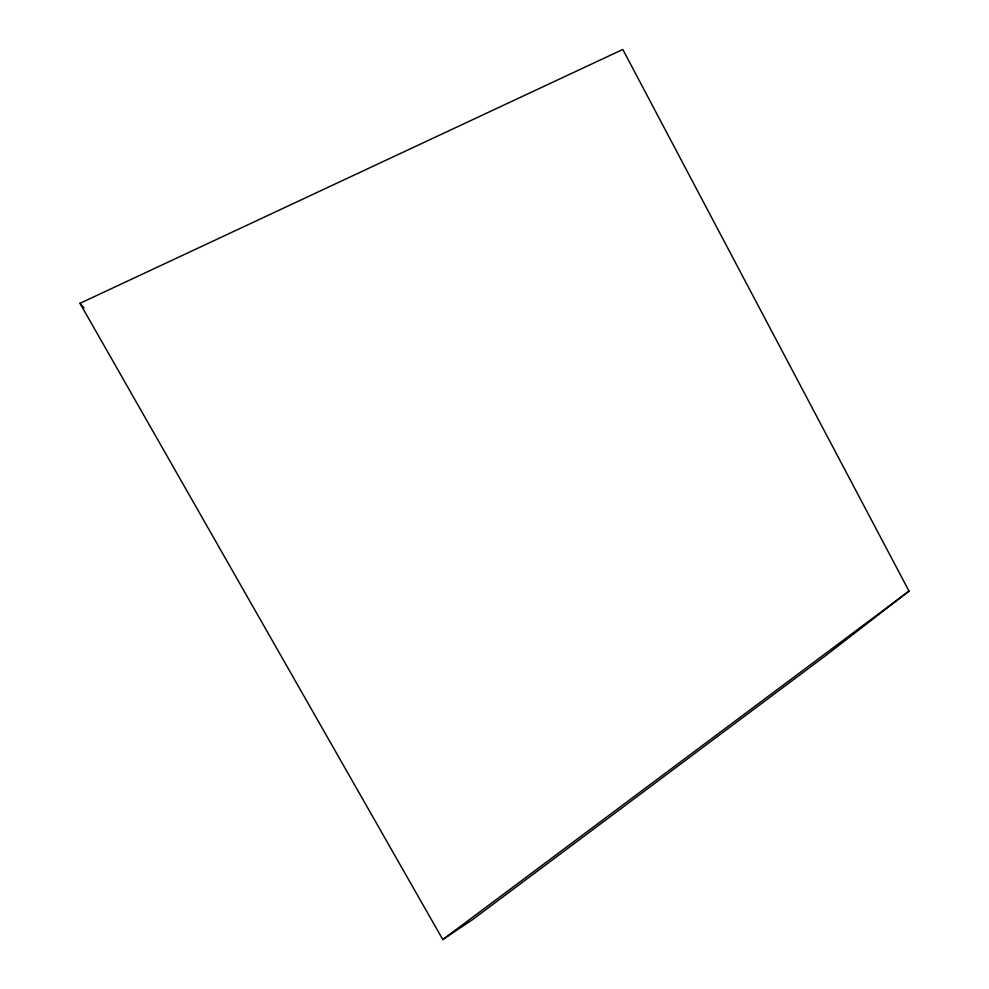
<?xml version="1.0" encoding="UTF-8"?>
<svg xmlns="http://www.w3.org/2000/svg" width="989" height="989" viewBox="0 0 989 989"><rect width="100%" height="100%" fill="white"/><g stroke="black" fill="none" stroke-linecap="round" stroke-linejoin="round"><path stroke-width="1.48" d="M909.015 591.101L826.903 654.669L471.815 920.153L442.788 939.55L79.985 303.326L622.81 49.45L909.015 591.101L442.788 939.55M79.985 303.326L84.003 307.975"/></g></svg>
